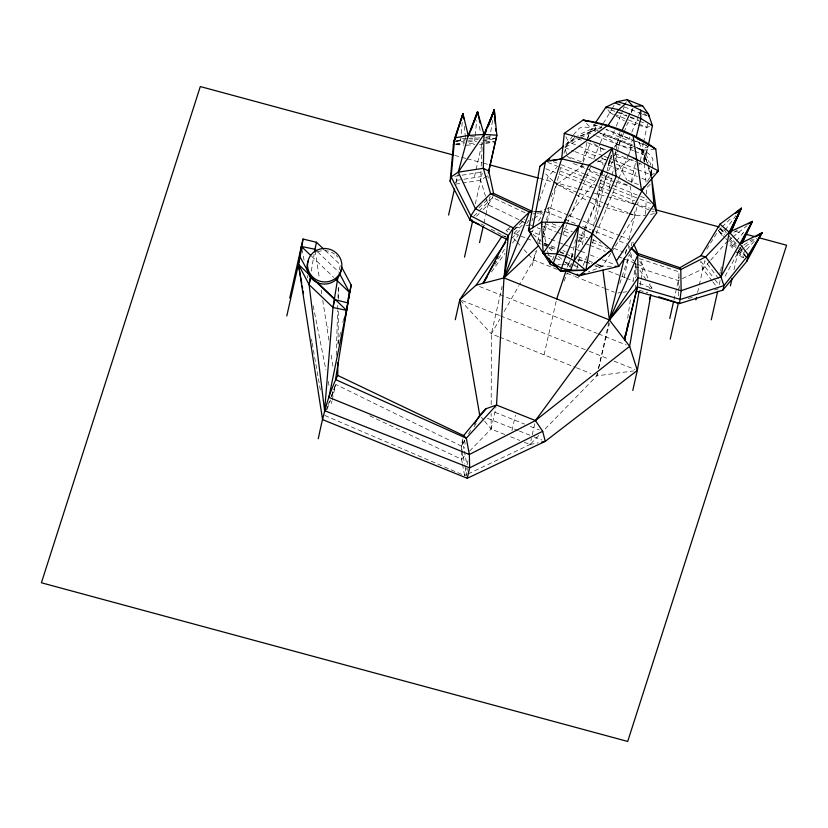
<?xml version="1.0" encoding="UTF-8"?>
<svg xmlns="http://www.w3.org/2000/svg" width="828" height="828" viewBox="0 0 828 828"><rect width="100%" height="100%" fill="white"/><g stroke="black" fill="none" stroke-linecap="round" stroke-linejoin="round"><path stroke-width="0.62" stroke-dasharray="4.14 3.1" d="M469.621 451.032L491.118 429.018L491.159 413.586M491.19 404.581L491.387 333.85L502.099 286.322M651.439 175.66L651.305 169.843M338.041 344.438L338.414 308.264M338.507 299.219L338.642 286.302M651.15 169.636L651.429 175.95M651.501 177.037L652.029 170.175M651.439 170.123L651.46 176.105M336.251 355.253L337.617 310.469M337.658 309.196L337.772 305.356M338 297.676L338.31 287.44M645.623 214.39L646.161 199.217M646.347 194.166L646.575 187.842L651.336 183.154M480.985 171.272L480.644 180.287L485.487 196.164M481.182 166.107L482.351 142.571M460.637 140.781L462.221 122.275M652.35 168.115L652.899 159.349C650.653 153.408 644.319 150.955 639.061 148.388L642 150.644L647.993 163.954M475.096 136.837L474.485 143.078L467.685 143.513M475.22 135.585L476.68 120.609M640.489 160.86L643.201 143.41M644.287 161.905L645.115 155.343L648.086 146.442L605.785 129.582M627.676 318.314L630.594 298.152M632.954 281.768L635.956 263.056L636.183 276.811M593.614 226.199L601.708 175.815M489.596 138.876L493.074 117.431M311.318 271.149L314.081 254.268M640.116 285.277L640.975 280.288M641.183 279.046L643.325 266.585L639.858 258.357M339.325 269.659L340.422 264.815L324.762 250.087M338.052 343.558L340.577 332.349M342.823 322.382L343.672 318.656M331.914 395.556L333.467 388.632M331.397 403.526L331.935 401.135M332.204 399.945L335.702 384.409L461.258 446.013L464.622 464.032M455.845 182.884L457.418 175.888M474.516 176.571L482.341 141.867M475.334 203.812L482.238 173.176M483.966 223.042L485.622 215.704M485.891 214.483L489.803 197.157L491.314 195.656M493.353 194.435L492.66 197.53L488.096 204.713L482.745 209.991M462.904 438.705L461.258 446.013L461.341 449.635M462.262 463.049L461.558 459.281L462.748 453.992M466.94 474.496L464.601 475.603L466.267 468.224M467.913 460.917L466.971 465.088L464.394 451.281M504.852 434.493L491.118 429.018L495.982 407.459M532.238 265.85L535.509 251.329M537.724 241.486L540.156 230.691M543.458 233.506L545.662 223.757M546.48 220.124L549.306 207.59L568.298 215.166M547.173 222.556L559.562 171.955M560.049 169.771L560.556 167.515L581.929 176.033M511.942 430.705L515.44 415.211M582.239 163.447L581.463 166.883L556.778 184.292L550.392 198.347M586.969 142.437L582.498 162.298L568.36 156.668M544.089 354.86L556.695 298.918M571.641 257.28L575.584 239.778M468.11 473.937L530.034 444.532L531.4 438.467M532.218 434.855L534.888 422.973M576.795 269.141L578.182 262.962M578.461 261.731L579.828 255.655M582.26 244.86L586.11 227.803L608.187 171.934M595.694 221.625L606.883 172.017M607.121 170.941L609.915 158.531L612.244 159.452M621.145 113.84L621.269 113.26M614.707 155.374L615.701 150.975M615.96 149.858L620.255 130.762M609.025 189.084L611.851 176.561M612.13 175.308L613.817 167.805M615.794 159.038L621.549 133.505M628.555 156.109L632.271 139.653L606.52 129.385M631.257 181.736L635.5 162.94M597.35 373.397L596.791 375.871L544.275 429.887M598.468 368.439L609.398 319.929M625.471 254.144L626.568 249.259M628.918 239.561L638.15 202.136M624.115 277.618L629.052 255.676M631.226 246.061L632.426 240.731L633.42 243.08M673.899 300.088L679.084 277.111M697.611 292.429L699.008 286.24M699.287 285.008L704.773 260.675L718.569 278.622M719.739 274.337L720.298 271.853M720.577 270.621L721.416 266.895M720.112 280.62L719.097 285.111L715.257 280.123M734.001 269.783L738.472 249.942M643.48 142.168L647.982 122.647M597.392 373.366L596.791 375.871L633.513 370.923M598.603 368.346L609.449 323.21M625.575 253.037L626.475 249.321M644.484 161.108L648.086 146.442L641.762 149.609L634.186 148.171M746.618 257.415L738.286 250.18L737.51 253.368L723.662 278.881M543.447 237.367L546.863 223.788M455.897 182.916L458.226 174.397M331.821 396.457L335.702 384.409L330.248 399.044M587.218 139.621L589.339 133.111L594.038 124.893L601.087 127.709M536.72 250.315L533.563 259.971L519.508 284.604M539.09 243.059L540.28 239.437M543.437 229.78L546.211 221.324M619.841 283.455L628.938 255.666M631.205 112.266L632.354 108.778M587.714 137.976L589.339 133.111L593.376 130.482L601.832 127.698M567.252 267.134L569.478 261.224M580.117 135.927L594.928 129.996L595.487 128.423L589.588 129.81L577.809 135.326M631.485 112.37L633.12 108.23M531.969 220.797L532.839 218.416M539.338 200.562L548.001 176.757L556.726 167.411M582.746 163.375L581.463 166.883L584.868 168.622M583.181 162.195L590.913 141.102M609.046 162.391L611.644 155.416M614.666 147.27L615.525 144.941L614.583 147.239M326.263 409.725L327.588 406.165M328.033 404.975L329.803 400.234M327.008 409.529L330.548 400.027M608.332 165.559L611.499 157.372M623.567 133.401L618.009 147.508M624.033 132.221L627.769 122.73L637.343 125.007M616.239 152L614.459 156.482L633.461 160.218M608.673 164.068L611.871 156.006M563.93 153.221L568.453 142.002L575.253 138.856M631.629 182.853L636.753 170.123M638.616 165.486L639.558 163.178M608.673 170.744L612.534 161.232M552.421 259.909L554.781 254.165M562.895 234.345L566.787 224.843M567.273 223.653L590.416 167.132M593.697 159.121L599.886 144.02M600.362 142.861L604.181 133.525L632.54 144.828L628.721 154.163M614.366 130.845L612.906 134.415L628.4 140.584L629.86 137.024M616.311 126.084L622.646 110.631M623.132 109.441L624.105 107.06M625.078 104.68L626.31 101.668M609.863 158.759L611.281 155.302M571.372 256.618L572.314 254.31L566.404 251.95M631.805 132.263L638.14 116.8M638.626 115.62L640.572 110.859M583.129 265.467L586.897 256.266M592.227 243.277L594.173 238.526M596.119 233.765L618.309 179.583M618.775 178.434L628.245 155.333M564.054 281.137L567.48 272.836M569.933 266.916L571.403 263.356M577.778 247.945L586.11 227.803M571.423 258.274L573.462 253.616M578.555 241.983L594.866 204.754L600.372 180.318L637.177 194.994M739.621 248.814L737.51 253.368L743.058 258.191M561.808 264.618L568.06 264.681L570.306 260.406M498.58 336.717L491.387 333.85L499.698 319.297M504.169 311.463L518.866 285.722M642 150.644L642.838 149.175L646.099 154.215L649.235 162.35M603.291 123.434L611.695 109.451M612.296 108.427L614.097 105.342M464.56 440.517L461.258 446.013L464.798 440.693M468.513 433.913L471.805 428.418M600.652 127.802L602.629 124.531M531.918 231.995L533.242 229.811M538.562 221.066L542.547 214.504M706.77 249.218L718.394 230.577L721.147 227.907M494.554 265.115L505.308 247.965M647.455 181.311L651.388 175.06L654.41 173.29M526.805 223.456L528.875 220.207M610.774 253.347L602.422 266.305L588.304 272.008M611.468 252.261L635.128 215.528L634.279 210.447M565.41 146.639L568.453 142.002L564.789 134.467M473.999 426.834L476.121 423.636M572.862 135.637L567.584 143.368L570.502 141.981L567.977 143.203M514.354 229.811L515.803 227.721M491.408 271.977L504.966 253.399M512.491 243.07L518.514 234.81M725.152 230.101L735.895 215.58M567.884 217.278L597.133 178.01M573.452 134.788L579.352 128.154C585.717 125.597 592.424 128.443 598.53 130.358L594.928 129.996M732.563 245.968L735.719 242.045M736.516 241.062L745.221 230.267M709.762 261.162L702.91 268.903L678.308 280.537L639.94 268.189M710.61 260.199L726.87 241.817L734.229 249.818M743.12 253.399L745.686 250.594M746.545 249.663L756.823 238.443M524.31 442.255L530.034 444.532L539.825 434.462M369.774 415.811L461.558 459.281L466.04 454.696M479.101 207.724L487.123 199.796M473.719 216.253L478.18 211.844M479.07 210.964L492.66 197.53L525.904 213.179M476.514 216.16L479.184 213.52M514.25 229.718L524.993 219.099M514.178 233.144L522.24 225.175M511.58 238.505L520.533 229.646M722.057 227.017L732.118 217.226M574.746 137.438L569.602 142.364L571.91 141.536L576.64 137.707M565.586 144.434L568.453 142.002L577.561 145.624M744.351 247.624L737.51 253.368L735.047 250.708M745.335 246.796L756.088 237.771M729.882 239.406L731.89 237.791M732.894 236.994L746.959 225.744M609.222 175.94L605.289 179.065L601.884 177.327M615.132 171.251L629.891 159.514M547.401 209.049L549.306 207.59L546.956 208.532M511.114 226.468L506.043 230.163L507.761 232.026M534.112 218.416L542.454 212.672M739.746 247.862L742.913 245.719M743.979 245.005L752.435 239.282M486.74 176.261L480.644 180.287L463.08 182.978M566.507 153.729L564.799 147.56L579.735 138.762M580.801 138.131L589.339 133.111L595.146 135.419M733.877 232.223L738.224 229.687M580.914 136.237L593.376 130.482L595.725 131.414M532.859 214.131L536.378 212.724M537.558 212.258L545.776 208.998M688.254 298.587L693.057 297.035M714.647 290.028L718.249 288.858M537.517 213.469L542.205 211.978M583.906 166.117L581.463 166.883L578.399 164.596M597.35 161.874L605.91 159.183M638.533 125.297L646.916 127.284L651.532 125.949M650.497 214.452L654.192 213.562M509.8 229.335L506.043 230.163L508.361 231.095M514.83 228.228L521.102 226.851M526.122 225.744L529.889 224.916M530.034 444.532L538.231 442.814M456.518 140.76L466.33 138.949M482.683 140.936L494.947 138.669M485.798 137.231L489.483 136.558M485.694 143.523L495.506 141.712M455.855 143.989L464.436 142.426M454.903 176.281L482.496 172.058M456.404 180.38L462.676 179.428M463.928 179.231L481.482 176.55M455.555 184.126L461.827 183.164M617.947 292.946L621.725 292.429M622.987 292.263L626.765 291.756M649.452 288.682L651.978 288.351L650.156 283.766M636.887 147.829L642.828 150.199L654.575 149.123M470.325 136.92L475.179 136.61M468.772 138.638L479.702 137.924M456.249 141.071L465.025 140.491M468.441 140.274L478.16 139.632M485.208 139.166L495.082 138.514M468.099 141.898L476.607 141.34M455.793 144.289L464.166 143.741M485.932 142.333L493.115 141.867M466.226 145.221L474.723 144.672M479.588 144.351L482.01 144.196L481.482 140.377M533.18 211.782L542.019 211.357M534.991 211.502L542.154 211.295M611.25 266.316L594.783 265.943M558.051 264.577L560.556 264.608M629.032 213.893L635.128 215.528L645.571 215.653M565.193 262.197L568.06 264.681L576.971 265.105M485.912 137.831L494.896 138.369M485.249 141.091L494.223 141.64M454.065 141.215L464.322 141.826M455.969 144.6L463.659 145.066M462.428 138.4L466.278 138.649M632.913 147.933L618.899 145.273L600.114 133.484M616.508 103.562L620.162 104.359M577.499 259.847L591.875 263.573M597.733 265.095L602.422 266.305L594.452 263.138M600.962 206.379L594.866 204.754L589.267 201.742M605.848 207.693L627.81 213.572M454.779 155.426L466.009 158.458M467.261 158.8L482.227 162.847M483.469 163.188L488.468 164.534M539.608 178.382L552.079 181.756M553.332 182.098L577.033 188.505M578.275 188.846L591.999 192.562M593.252 192.893L633.161 203.698M634.414 204.04L649.38 208.087M650.632 208.428L654.368 209.443M735.45 231.385L742.944 233.413M614.79 181.829L605.289 179.065L604.492 174.056M615.98 182.181L630.222 186.331L633.213 204.102M639.216 290.235L647.848 292.739M638.74 267.806L635.138 266.647L635.324 277.897M639.454 258.626L678.991 271.822L678.474 290.504M616.436 103.738L623.236 106.45M624.374 106.905L641.379 113.684M642.518 114.14L649.318 116.852M618.909 112.318L626.931 115.516M630.356 116.883L638.491 120.122M611.064 109.824L615.546 111.604M616.663 112.049L626.879 116.127M630.243 117.462L638.523 120.764M639.702 121.24L645.612 123.6M607.918 109.834L609.894 112.525L613.362 113.912M614.521 114.378L626.092 118.984M628.4 119.905L637.663 123.6M638.812 124.055L646.916 127.284M593.624 124.241L601.832 127.512M635.79 141.05L646.357 145.262M634.859 146.856L598.013 132.159L594.038 124.893M636.007 147.312L641.762 149.609L644.184 162.329L645.115 155.343L636.742 138.09M600.435 133.298L630.957 145.459M596.305 135.885L633.555 150.737M634.703 151.193L645.115 155.343L647.982 166.407M577.416 138.628L582.188 140.532M588.128 142.902L606.707 150.303M614.842 153.542L635.738 161.874M638.129 162.826L641.71 164.265M578.7 146.08L602.95 155.747M604.109 156.213L608.756 158.065M613.403 159.918L636.577 169.16M637.715 169.616L651.388 175.06L648.935 167.96M584.899 151.617L597.464 156.627M602.194 158.51L615.194 163.696M616.374 164.161L633.668 171.065M564.799 147.56L573.876 151.182M575.015 151.627L596.853 160.342M598.013 160.808L606.148 164.047M608.466 164.969L637.384 176.499M641.917 178.31L647.589 180.566M627.779 180.349L638.326 184.561M573.421 163.52L599.275 173.828M601.625 174.76L612.192 178.983M616.891 180.856L629.818 186.01M553.218 161.522L560.049 164.244M561.198 164.7L583.75 173.694M584.941 174.17L596.812 178.9M640.686 196.391L646.378 198.668M547.815 162.433L558.238 166.594M583.119 176.509L594.99 181.239M599.731 183.133L611.602 187.873M612.792 188.339L638.916 198.751M640.075 199.217L650.497 203.377M559.8 170.899L610.785 191.227M613.155 192.168L634.579 200.718M545.869 168.798L555.485 172.628M559.086 174.066L581.639 183.05M582.829 183.526L595.881 188.732M598.261 189.684L654.255 211.999M553.849 181.777L556.778 184.292L591.202 198.016M592.393 198.492L603.074 202.746M604.264 203.222L628.007 212.692M629.197 213.158L635.128 215.528M569.488 215.642L619.365 235.525M620.555 236.001L628.866 239.313M544.545 211.233L563.547 218.809M564.737 219.275L575.419 223.539M582.55 226.375L590.861 229.698M595.611 231.592L614.604 239.157M619.354 241.051L626.485 243.898M552.141 223.684L559.273 226.53M564.023 228.424L572.334 231.736M579.455 234.572L587.766 237.895M592.517 239.789L600.828 243.101M613.89 248.307L623.391 252.095M544.917 223.56L557.617 228.621M564.603 231.405L570.502 233.755M578.772 237.056L585.862 239.882M591.751 242.221L607.907 248.669M541.243 225.889L555.495 231.571M556.675 232.037L568.557 236.777M578.058 240.565L582.808 242.459M585.179 243.401L588.739 244.819M589.929 245.295L605.361 251.453M618.433 256.659L621.994 258.077M624.364 259.029L636.215 263.749M637.405 264.225L643.325 266.585L647.879 278.042M521.816 221.552L527.746 223.912M528.926 224.388L532.487 225.806M537.217 227.7L540.777 229.118M528.502 230.319L549.947 238.868M551.148 239.344L558.289 242.19M559.48 242.666L563.03 244.084M564.21 244.55L567.76 245.968M568.939 246.433L579.569 250.677M580.749 251.143L586.659 253.503M590.229 254.921L597.371 257.767M602.142 259.671L615.245 264.898M544.482 243.215L558.134 248.659M562.864 250.542L565.224 251.484M578.223 256.659L586.493 259.961M588.77 260.872L593.314 262.683M514.188 233.413L525.821 238.05M526.981 238.516L532.797 240.834M537.455 242.687L541.015 244.115M542.205 244.581L555.267 249.787M560.018 251.681L564.768 253.575M565.959 254.051L573.08 256.897M579.02 259.257L590.892 263.997M595.642 265.891L601.583 268.251M608.704 271.098L620.576 275.827M621.745 276.293L625.233 277.68M626.392 278.146L633.368 280.93M639.185 283.248L651.978 288.351L648.438 283.052M547.794 255.127L553.559 257.425M555.867 258.346L562.357 260.934M565.596 262.228L570.999 264.38M574.311 265.695L580.076 267.993M557.306 269.442L533.563 259.971L528.399 254.382M566.807 273.23L573.939 276.076M575.118 276.542L603.622 287.906M604.813 288.382L614.314 292.17M479.598 286.519L597.226 333.405M598.416 333.881L626.206 344.965M499.45 315.447L459.799 299.643L491.387 333.85M500.65 315.923L588.087 350.782M589.288 351.258L609.398 359.28M614.055 361.132L634.993 369.485M499.77 337.193L575.232 367.28M576.423 367.756L590.799 373.49M327.329 326.812L328.219 327.163M494.896 412.261L524.652 424.122M530.375 426.41L539.359 429.991M487.485 418.306L518.214 430.56M519.363 431.015L531.949 436.035M534.163 436.925L541.936 440.02M510.576 436.77L519.736 440.424M324.793 415.459L463.421 475.096M502.534 235.514L506.022 237.17M518.835 219.596L488.096 204.713L485.86 197.385M519.974 220.144L523.389 221.8M589.401 170.951L600.755 176.747M480.954 223.87L486.667 226.851M491.242 229.242L506.105 237.005M556.778 184.292L574.704 193.918M575.822 194.518L588.139 201.142M544.42 243.515L549.937 246.527M551.044 247.127L557.658 250.749M559.78 251.909L565.069 254.796M609.894 112.525L624.415 120.816M644.049 113.674L647.217 115.578M593.769 143.679L605.837 151.141M567.18 156.192L571.268 159.245M552.876 180.939L545.787 173.932M740.004 247.779L741.857 249.373M544.12 243.96L547.95 247.282M548.912 248.11L553.704 252.25M558.486 256.401L564.23 261.369M720.112 228.155L725.67 232.989M722.244 235.69L718.394 230.577L723.03 234.593M533.077 234.314L541.295 241.507M317.652 251.909L338.787 272.091M311.607 256.245L333.674 277.328M586.503 123.517L593.376 130.482M568.06 264.681L570.564 267.247M513.774 238.547L516.361 241.341M517.221 242.273L520.657 245.999M524.103 249.725L527.539 253.451M718.394 230.577L724.842 237.584M725.649 238.454L734.85 248.452M737.903 251.764L743.544 257.901M728.443 235.4L736.63 244.301M720.67 228.963L725.1 233.786M729.685 238.785L736.227 245.906M738.679 248.576L746.804 257.415M729.292 240.389L735.833 247.51M481.347 417.188L483.79 420.148M484.608 421.131L491.118 429.018M700.695 261.172L714.492 279.129M712.111 280.878L702.91 268.903L700.674 262.362M712.887 281.872L717.483 287.854M738.286 250.18L743.679 257.322M723.827 229.273L726.901 233.351M739.849 247.996L745.241 255.159M719.956 228.383L724.583 234.51M627.665 244.374L629.808 247.396M639.765 261.534L643.325 266.585M629.332 254.465L633.575 260.81M634.289 261.876L636.411 265.053M639.94 270.342L645.602 278.819M615.628 158.686L626.724 179.697M650.777 175.867L648.459 165.051M642.828 150.199L647.31 163.219M628.452 246.713L630.025 251.401M630.418 252.581L633.172 260.789M648.303 167.629L650.849 177.461M487.754 175.588L488.292 178.03M543.323 230.888L546.532 245.833M547.598 250.812L548.933 257.032M301.858 248.969L304.114 260.313M307.126 275.434L307.623 277.96M313.139 305.677L325.921 369.94M328.178 381.273L329.182 386.314M464.467 440.134L465.098 443.549L463.928 448.776L462.438 440.796M467.613 468.503L468.244 471.929M464.86 465.284L467.075 477.145M462.49 464.301L464.601 475.603M311.504 339.273L311.949 341.809M312.166 343.082L320.809 392.607M650.332 162.743L650.694 164.989M600.321 147.726L601.314 153.998M601.511 155.25L603.105 165.279M315.095 250.553L319.411 278.591M321.181 290.069L321.771 293.888M322.754 300.264L329.037 341.064M331.19 355.088L333.353 369.112M479.536 126.353L480.426 132.728M464.26 126.27L465.698 140.16M644.308 163.613L646.099 182.74M461.372 450.846L461.558 459.281M679.229 285.826L679.27 288.31M678.494 291.746L678.577 296.724M635.459 285.401L635.521 289.158M317.403 251.898A17.202 16.705 12.7 0 1 334.471 254.041M336.178 255.479A17.202 16.705 12.7 0 1 337.689 257.125M617.357 142.188L615.556 146.856L617.357 142.188"/><path stroke-width="1.24" d="M318.273 438.736C322.744 417.126 327.909 395.318 337.731 375.446L337.855 362.519M625.316 334.688L624.581 339.728L637.394 286.892L638.109 277.67L637.726 255.159L636.825 253.12L631.329 247.872M474.444 424.019L479.722 415.211L486.026 408.721L496.521 405.058L535.437 420.572L542.682 431.316L469.631 467.851L324.597 410.657L332.991 307.478L337.959 277.09M462.748 116.096L462.955 113.633L468.224 135.45L458.257 172.152L475.417 208.697L513.267 227.907L529.392 211.968L531.535 211.709M507.46 239.778L469.931 220L450.132 181.342L453.402 144.445L454.738 137.924L462.955 113.633L463.773 118.725M477.29 114.378L477.539 111.873L484.018 134.426L483.335 168.312L490.569 193.721L529.392 211.968L531.918 211.844M557.627 267.33L550.537 264.505L528.502 230.319L539.866 166.397L545.497 161.512L561.674 158.841L588.791 165.3L616.249 176.25L641.565 190.688L658.436 170.93L655.745 149.009C634.32 132.987 609.356 124.076 583.078 120.039L564.272 133.391L561.674 158.841L541.45 222.173L543.189 253.285L560.515 271.087L585.841 270.29L611.375 250.046L644.184 186.517M566.352 219.348L543.189 253.285L560.515 271.087L570.575 270.135L574.166 260.799L578.648 226.22L612.244 148.191L636.328 159.266L658.436 170.93L656.418 172.11M593.003 229.977L585.841 270.29L570.575 270.135L561.26 268.22L553.28 263.242L556.861 253.906L564.044 222.453L588.791 165.3L612.244 148.191L616.249 176.25L592.393 233.755L574.166 260.799L565.752 256.307L556.861 253.906L543.189 253.285L545.497 254.206M601.915 174.553L602.525 170.775L600.217 173.87M493.685 113.643L494.295 109.865L496.841 135.202L488.323 173.083M650.849 294.654L637.322 370.416L545.259 441.345L467.282 478.284L322.578 419.62L298.432 264.349L301.361 246.454L314.899 249.269L316.741 251.029M286.788 315.975L300.098 256.939L303.027 239.044L316.472 242.283L323.841 249.218M324.597 410.657L309.103 284.666L310.541 275.921L298.432 264.349L301.754 283.393M314.495 251.774L316.472 242.283M344.945 317.869L351.227 285.091L341.622 267.071M639.05 291.508L629.642 346.332L637.322 370.416L632.799 390.464M636.421 291.197L679.519 303.555L722.927 290.1L723.941 285.608L720.95 276.883L729.23 232.192L741.267 208.325L719.977 224.16L700.933 255.686L679.923 267.692L636.825 253.12M532.746 227.648L545.497 161.512L563.671 146.059M648.345 145.221L652.443 125.69L648.324 113.943L642.631 105.839L627.138 99.67L617.336 101.596L605.93 107.143L595.435 122.813M628.411 322.03L624.581 339.728L637.394 286.892L680.45 299.436L723.941 285.608L748.346 254.983L761.967 232.834L739.87 243.753L720.95 276.883L681.134 290.711L638.109 277.67L609.398 319.929L535.437 420.572L469.352 454.531L328.871 397.368L346.632 310.396L349.561 292.501L339.376 273.219M531.462 211.036L493.591 193.41L488.768 171.096L496.841 135.202L484.018 134.426L468.224 135.45L454.738 137.924L451.146 176.85L450.132 181.342M289.728 298.08L303.027 239.044M316.048 281.189L346.632 310.396L332.991 307.478L309.103 284.666L310.873 276.831L309.672 274.617M332.991 307.478L334.75 299.643L310.873 276.831M348.153 298.732L351.227 285.091M448.579 215.083L454.448 189.084M479.246 224.429L469.931 220L470.863 215.88L475.417 208.697L490.569 193.721L493.591 193.41M464.508 257.104L472.664 220.931M455.286 319.691L459.799 299.643L501.768 236.58M479.557 242.594L483.138 226.706M467.282 478.284L469.631 467.851L469.352 454.531L466.309 438.219L463.608 435.58L337.731 375.446M649.504 299.312L650.052 296.879M669.769 318.418L673.63 301.32M670.225 339.128L678.38 302.944M695.934 299.86L696.493 297.387M711.273 319.815L717.69 291.332M730.379 285.888L732.055 278.456M624.374 257.994L609.398 319.929L629.642 346.332L535.437 420.572M722.927 290.1L746.763 261.4L748.346 254.983L739.87 243.753L729.23 232.192L719.977 224.16M640.158 140.139L636.194 136.993L640.789 118.456L640.717 110.207M560.515 271.087L565.752 256.307L578.648 226.22L592.393 233.755L611.375 250.046L618.816 266.326L578.896 275.807L564.717 270.156M453.402 144.445L462.955 113.633L463.483 118.683M454.065 141.215L462.955 113.633M556.695 298.918L566.031 270.797M474.299 121.405L477.539 111.873L480.023 122.937M471.142 129.934L477.539 111.873L477.953 114.885M490.062 121.706L494.295 109.865L495.196 123.527M530.334 231.912L528.502 230.319L529.371 227.938M468.42 136.392L477.539 111.873L468.224 135.45M488.489 125.401L494.295 109.865L494.492 114.957M485.27 133.422L486.626 129.882M487.526 127.533L494.295 109.865L484.018 134.426L458.257 172.152L451.146 176.85L470.863 215.88L508.433 235.473L503.993 277.908L496.521 405.058L466.309 438.219L335.516 379.566L349.561 292.501L335.516 279.077M529.392 211.968L503.993 277.908L476.172 285.142L459.799 299.643L479.722 415.211M484.163 134.861L494.295 109.865M730.845 232.575L741.267 208.325L735.512 213.293M631.019 247.965L637.726 255.159L609.398 319.929L503.993 277.908L513.267 227.907L508.433 235.473L483.128 283.331L484.628 281.272M730.275 232.782L741.267 208.325L736.692 212.775M730.161 232.409L741.267 208.325L739.735 210.395M742.271 243.101L752.341 221.438L729.23 232.192L705.611 256.928L680.782 269.555L637.726 255.159M622.408 129.706L629.725 114.047M729.406 232.637L741.267 208.325M741.66 243.287L752.341 221.438L747.995 223.974M740.812 243.639L752.341 221.438L749.971 223.332M746.763 261.4L761.967 232.834L756.668 236.415M493.105 265.467L483.128 283.331L487.154 276.904M494.357 263.232L495.599 261.006M496.852 258.771L498.104 256.535M739.87 243.753L752.341 221.438M747.549 258.222L761.967 232.834L760 234.479M531.255 233.092L503.993 277.908L538.479 245.781M616.384 260.996L653.975 204.764L651.595 177.534L656.656 212.962L618.816 266.326L615.038 266.316M586.586 121.437L583.078 120.039L607.876 125.701L618.661 109.638L625.223 104.028M476.172 285.142L505.711 242.345M556.861 253.906L578.648 226.22L564.044 222.453L541.45 222.173L528.502 230.319M463.608 435.58L486.026 408.721M637.394 286.892L609.398 319.929L602.919 270.135M759.39 235.638L761.967 232.834M615.297 103.293L617.336 101.596L633.12 106.46L648.324 113.943L649.318 116.852M577.23 274.099L578.896 275.807L611.375 250.046M539.866 166.397L544.855 162.63M546.853 161.129L549.844 158.862M636.194 136.993L607.4 125.639L561.674 158.841L559.687 159.255M578.896 275.807L584.775 273.437M541.75 442.08L545.259 441.345L542.682 431.316M458.257 172.152L483.335 168.312L488.768 171.096M550.941 160.611L557.586 159.638M469.931 220L471.939 219.793M642.631 105.839L633.12 106.46L627.138 99.67M334.75 299.643L348.298 302.986M700.933 255.686L705.611 256.928L720.95 276.883M453.537 155.084L200.304 86.547L41.4 582.767L627.696 741.453L786.6 245.233L759.152 237.802M489.71 164.875L538.366 178.041M655.621 209.774L719.242 226.996M745.438 234.086L755.415 236.787M564.272 133.391L587.559 139.828L612.244 148.191M658.736 296.755L679.519 303.555L681.134 290.711L680.782 269.555L679.923 267.692M607.876 125.701L610.236 126.643M653.395 148.077L655.745 149.009L633.12 135.885L641.565 190.688L653.975 204.764L656.656 212.962M587.559 139.828L589.878 140.75M634 158.345L636.328 159.266M652.443 125.69L640.789 118.456L618.661 109.638L605.93 107.143L606.593 108.033M574.166 260.799L585.841 270.29M310.676 255.355L301.361 246.454L301.858 248.969M300.098 256.939L308.482 272.412M298.432 264.349L309.103 284.666M633.906 244.26L638.367 254.838M549.668 262.166L550.537 264.505L549.202 258.284M541.45 222.173L541.988 224.667M302.199 285.939L302.634 288.475M303.079 291.021L303.524 293.557M495.517 128.506L495.682 130.99M341.281 269.483A17.202 16.705 12.7 0 1 320.012 283.518A17.202 16.705 12.7 0 1 308.244 260.975M311.224 275.424A17.202 16.705 12.7 0 0 340.66 271.574A17.202 16.705 12.7 0 0 322.195 248.628A17.202 16.705 12.7 0 0 311.224 275.424"/></g></svg>
